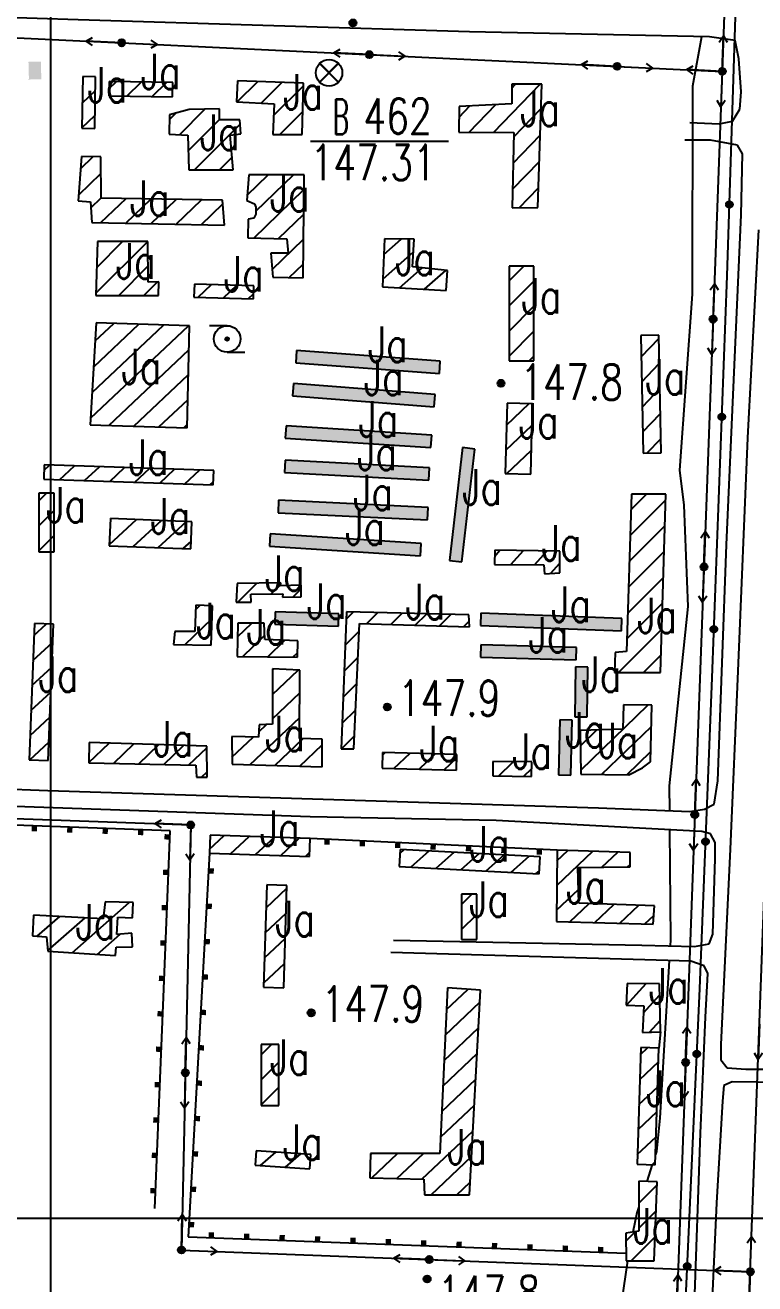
# Model space of a CAD drawing. Extents: x 408766 to 414302, y 5156573 to 5161925.
# Drawn here: x 412986 to 413398, y 5158963 to 5159674 of the extents above; entities that cross this region are included whole.
import ezdxf

# ---------------------------------------------------------------- set-up
doc = ezdxf.new("R2010")
doc.units = 0
doc.header["$LTSCALE"] = 1000
for name, pattern in [('0001', [0.5, 0.5, 0]), ('0004', [0.5, 0.5, 0]), ('5130', [1, 1, 0]), ('5310', [1, 1, 0]), ('5400', [1, 1, 0]), ('5500', [1, 1, 0]), ('8111', [1, 1, 0])]:
    doc.linetypes.add(name, pattern=pattern)
doc.layers.get('0').update_dxf_attribs({"linetype": 'CONTINUOUS'})
for name, color, linetype in [('0001', 1, 'CONTINUOUS'), ('0001ADD', 1, 'CONTINUOUS'), ('0002', 2, 'CONTINUOUS'), ('0002ADD', 2, 'CONTINUOUS'), ('0005ADD', 5, 'CONTINUOUS'), ('0006', 6, 'CONTINUOUS'), ('0007', 7, 'CONTINUOUS'), ('0010', 10, 'CONTINUOUS'), ('0010ADD', 10, 'CONTINUOUS'), ('0012', 12, 'CONTINUOUS'), ('0013', 13, 'CONTINUOUS'), ('0014', 151, 'CONTINUOUS'), ('0015', 15, 'CONTINUOUS'), ('0017', 85, 'CONTINUOUS')]:
    doc.layers.add(name, color=color, linetype=linetype)
doc.styles.add('CADSLDXJ', font='romanc', dxfattribs={"bigfont": 'cadsldxj'})
doc.styles.add('SIMPLEX', font='simplex.shx', dxfattribs={"width": 0.75, "height": 20})
pattern_1 = [(45, (0, 0), (-7.071067812, 7.071067812), [])]

# ---------------------------------------------------------------- blocks, each defined once
blk = doc.blocks.new('8140')
for radius in [0.0002, 0.000141, 0.0000832, 0.0000301]:
    blk.add_circle((0, 0), radius)
at = {"flags": 1}
blk.add_attdef('8140', (0, 0), '', height=0.0000001, dxfattribs=at)
blk = doc.blocks.new('1740')
for p, q in [((0.000523, 0.000537), (-0.000537, -0.000523)), ((-0.000537, 0.000523), (0.000523, -0.000537)), ((0.00053, 0.00053), (-0.00053, -0.00053)), ((-0.00053, 0.00053), (0.00053, -0.00053)), ((0.00053, 0.00053), (-0.00053, -0.00053)), ((-0.000523, 0.000537), (0.000537, -0.000523)), ((0.000537, 0.000523), (-0.000523, -0.000537))]:
    blk.add_line(p, q)
blk.add_circle((0, 0), 0.00075)
at = {"color": 0, "flags": 1}
blk.add_attdef('1740', (0, 0), '', height=0.00000001, dxfattribs=at)
blk = doc.blocks.new('5131')
for points in [[(-0.001638, -0.000233), (-0.002, 0), (-0.001658, 0.000229)], [(0, 0), (-0.002, 0)]]:
    blk.add_lwpolyline(points)
at = {"flags": 1}
blk.add_attdef('5131', (0, 0), '', height=0.0000000001, dxfattribs=at)
blk = doc.blocks.new('5130')
blk.add_hatch(color=256).paths.add_polyline_path([(0.0002, 0, 1), (-0.0002, 0, 1)])
for points in [[(0, 0), (0.002, 0)], [(0.001638, 0.000233), (0.002, 0), (0.001658, -0.000229)]]:
    blk.add_lwpolyline(points)
blk.add_circle((0, 0), 0.0002)
at = {"flags": 1}
blk.add_attdef('5130', (0, 0), '', height=0.000001, dxfattribs=at)
blk = doc.blocks.new('3330')
for points in [[(0, 0.00075), (-0.001, 0.00075)], [(-0.0001, -0.000004), (0.000008, 0.0001)], [(-0.000094, -0.000034), (0.000038, 0.000092)], [(-0.000092, 0.00004), (-0.000036, 0.000093)], [(-0.000081, -0.000058), (0.000062, 0.000079)], [(-0.000063, -0.000078), (0.00008, 0.00006)], [(-0.00004, -0.000092), (0.000093, 0.000036)], [(-0.00001, -0.000099), (0.0001, 0.000006)], [(0.000032, -0.000095), (0.000093, -0.000036)], [(0, -0.00075), (0.001, -0.00075)]]:
    blk.add_lwpolyline(points)
for radius in [0.00075, 0.0001]:
    blk.add_circle((0, 0), radius)
at = {"flags": 1}
blk.add_attdef('3330', (0, 0), '', height=0.0000000001, dxfattribs=at)
blk = doc.blocks.new('2111')
h = blk.add_hatch(color=256)
h.paths.add_polyline_path([(0.0005, 0.00035), (-0.0005, 0.00035), (-0.0005, -0.00035), (0.0005, -0.00035)])
h.paths.add_polyline_path([(0, 0), (0, 0), (0, 0), (0, 0)], flags=24)
blk.add_line((0.0005, -0.00035), (0.0005, -0.00035))
at = {"style": 'CADSLDXJ', "flags": 1}
blk.add_attdef('2111', (0, 0), '', height=0.00000001, dxfattribs=at)

msp = doc.modelspace()

# ---------------------------------------------------------------- hatches: boundary and pattern name
at = {"layer": '0001ADD', "linetype": '0001'}
h = msp.add_hatch(dxfattribs=at)
h.set_pattern_fill('U', color=256, scale=10, angle=43.98007, style=0, pattern_type=0)
h.set_pattern_definition([(43.98006985, (-230599.944, 23666.661), (-6.944081084, 7.195813915), [])])
h.paths.add_polyline_path([(413017.63, 5159615.43), (413024.81, 5159615.3), (413025.33, 5159644.41), (413018.14, 5159644.54)])
h = msp.add_hatch(dxfattribs=at)
h.set_pattern_fill('U', color=256, scale=10, angle=44.07209, style=0, pattern_type=0)
h.set_pattern_definition([(44.07208635, (0, 0), (-6.955628536, 7.184652508), [])])
h.paths.add_polyline_path([(413032.77, 5159633.7), (413068.71, 5159633.12), (413068.84, 5159641.27), (413032.91, 5159641.85)])
h = msp.add_hatch(dxfattribs=at)
h.set_pattern_fill('U', color=256, scale=10, angle=45, style=0, pattern_type=0)
h.set_pattern_definition(pattern_1)
h.paths.add_polyline_path([(413125.34, 5159611.81), (413141.93, 5159611.81), (413142.74, 5159640.87), (413105.5, 5159642.23), (413104.95, 5159630.28), (413126.16, 5159629.19)])
h = msp.add_hatch(dxfattribs=at)
h.set_pattern_fill('U', color=256, scale=10, angle=45.95372, style=0, pattern_type=0)
h.set_pattern_definition([(45.95371972, (0, 0), (-7.187784602, 6.952391856), [])])
h.paths.add_polyline_path([(413260.49, 5159570.48), (413275.05, 5159570.73), (413277.23, 5159640.37), (413260.25, 5159640.37), (413260.25, 5159629.22), (413230.64, 5159627.77), (413230.4, 5159613.22), (413261.46, 5159612.98)])
h = msp.add_hatch(dxfattribs=at)
h.set_pattern_fill('U', color=256, scale=10, angle=45, style=0, pattern_type=0)
h.set_pattern_definition(pattern_1)
h.paths.add_polyline_path([(413077.94, 5159591.95), (413102.95, 5159591.95), (413101.32, 5159611.5), (413107.3, 5159612.31), (413106.76, 5159620.19), (413095.34, 5159620.19), (413095.34, 5159626.43), (413078.21, 5159625.89), (413067.07, 5159622.9), (413066.79, 5159612.04), (413077.4, 5159611.5)])
h = msp.add_hatch(dxfattribs=at)
h.set_pattern_fill('U', color=256, scale=10, angle=43.76285, style=0, pattern_type=0)
h.set_pattern_definition([(43.762851, (0, 0), (-6.916750591, 7.222088428), [])])
h.paths.add_polyline_path([(413023.24, 5159562.22), (413098.03, 5159560.61), (413097.02, 5159574.74), (413028.49, 5159575.95), (413028.29, 5159599.17), (413017.38, 5159599.37), (413015.56, 5159574.34), (413022.43, 5159573.93)])
h = msp.add_hatch(dxfattribs=at)
h.set_pattern_fill('U', color=256, scale=10, angle=44.09173, style=0, pattern_type=0)
h.set_pattern_definition([(44.09173448, (0, 0), (-6.95809192, 7.18226683), [])])
h.paths.add_polyline_path([(413125.34, 5159531.24), (413142.47, 5159530.97), (413143.02, 5159589.08), (413111.75, 5159589.08), (413110.66, 5159574.68), (413115.01, 5159572.78), (413115.83, 5159570.88), (413115.83, 5159566.81), (413114.74, 5159564.64), (413111.48, 5159564.09), (413111.21, 5159553.5), (413133.23, 5159552.96), (413134.04, 5159544.81), (413124.26, 5159544.81)])
h = msp.add_hatch(dxfattribs=at)
h.set_pattern_fill('U', color=256, scale=10, angle=45, style=0, pattern_type=0)
h.set_pattern_definition(pattern_1)
h.paths.add_polyline_path([(413025.45, 5159520.94), (413060.82, 5159520.94), (413061.03, 5159528.62), (413054.96, 5159528.41), (413054.76, 5159551.43), (413026.46, 5159551.43)])
h = msp.add_hatch(dxfattribs=at)
h.set_pattern_fill('U', color=256, scale=10, angle=41.58022, style=0, pattern_type=0)
h.set_pattern_definition([(41.58021853, (0, 0), (-6.636679944, 7.480272677), [])])
h.paths.add_polyline_path([(413187.26, 5159525.9), (413223.34, 5159523.74), (413223.96, 5159534.98), (413204.22, 5159537.14), (413205.15, 5159552.69), (413188.49, 5159553)])
h = msp.add_hatch(dxfattribs=at)
h.set_pattern_fill('U', color=256, scale=10, angle=45, style=0, pattern_type=0)
h.set_pattern_definition(pattern_1)
h.paths.add_polyline_path([(413258.77, 5159484.01), (413272.8, 5159484.01), (413272.8, 5159537.52), (413258.77, 5159537.52)])
h = msp.add_hatch(dxfattribs=at)
h.set_pattern_fill('U', color=256, scale=10, angle=43.41076, style=0, pattern_type=0)
h.set_pattern_definition([(43.41075954, (0, 0), (-6.872239417, 7.264456304), [])])
h.paths.add_polyline_path([(413080.87, 5159520.05), (413114.46, 5159519.12), (413114.66, 5159526.44), (413081.07, 5159527.38)])
h = msp.add_hatch(dxfattribs=at)
h.set_pattern_fill('U', color=256, scale=10, angle=43.34968, style=0, pattern_type=0)
h.set_pattern_definition([(43.3496778, (0, 0), (-6.864491039, 7.271778516), [])])
h.paths.add_polyline_path([(413022.31, 5159447.84), (413076.97, 5159446.26), (413078.28, 5159503.74), (413025.73, 5159505.58)])
h = msp.add_hatch(dxfattribs=at)
h.set_pattern_fill('U', color=256, scale=10, angle=46.14444, style=0, pattern_type=0)
h.set_pattern_definition([(46.14444104, (-464866.504, 58516.25), (-7.210887268, 6.928427297), [])])
h.paths.add_polyline_path([(413334.55, 5159431.99), (413344.58, 5159432.2), (413343.26, 5159498.61), (413333.23, 5159498.41)])
for points in [[(413138.32, 5159482.87), (413219.45, 5159476.95), (413219.96, 5159483.93), (413138.82, 5159489.85)], [(413136.46, 5159464.37), (413216.49, 5159458.08), (413217.04, 5159465.06), (413137.01, 5159471.35)], [(413132.39, 5159440.31), (413214.63, 5159435.13), (413215.08, 5159442.12), (413132.83, 5159447.3)], [(413232.12, 5159370.59), (413239.52, 5159434.24), (413232.57, 5159435.05), (413225.16, 5159371.4)], [(413132.02, 5159421.07), (413213.52, 5159416.63), (413213.9, 5159423.62), (413132.4, 5159428.06)], [(413128.31, 5159398.3), (413212.78, 5159394.23), (413213.12, 5159401.23), (413128.65, 5159405.3)], [(413123.5, 5159379.43), (413208.71, 5159373.88), (413209.16, 5159380.87), (413123.95, 5159386.42)], [(413126.46, 5159335.4), (413162.4, 5159334.29), (413162.61, 5159341.28), (413126.68, 5159342.39)], [(413242.56, 5159334.58), (413322.22, 5159331.62), (413322.48, 5159338.61), (413242.82, 5159341.57)], [(413242.56, 5159316.66), (413296.65, 5159315.18), (413296.84, 5159322.18), (413242.75, 5159323.66)], [(413302.95, 5159282.99), (413303.32, 5159311.11), (413296.32, 5159311.21), (413295.95, 5159283.08)], [(413293.69, 5159250.06), (413294.43, 5159281.14), (413287.43, 5159281.31), (413286.69, 5159250.22)]]:
    msp.add_hatch(color=256, dxfattribs=at).paths.add_polyline_path(points)
h = msp.add_hatch(dxfattribs=at)
h.set_pattern_fill('U', color=256, scale=10, angle=43.53292, style=0, pattern_type=0)
h.set_pattern_definition([(43.53292346, (0, 0), (-6.887712787, 7.24978707), [])])
h.paths.add_polyline_path([(413256.59, 5159420.4), (413270.99, 5159420.03), (413272.01, 5159459.87), (413257.61, 5159460.24)])
h = msp.add_hatch(dxfattribs=at)
h.set_pattern_fill('U', color=256, scale=10, angle=43.09889, style=0, pattern_type=0)
h.set_pattern_definition([(43.0988936, (0, 0), (-6.83259674, 7.301754706), [])])
h.paths.add_polyline_path([(412996.07, 5159417.2), (413091.76, 5159414.02), (413092.03, 5159422.12), (412996.34, 5159425.3)])
h = msp.add_hatch(dxfattribs=at)
h.set_pattern_fill('U', color=256, scale=10, angle=45, style=0, pattern_type=0)
h.set_pattern_definition(pattern_1)
h.paths.add_polyline_path([(412993.18, 5159376.19), (413001.85, 5159376.19), (413001.85, 5159409.42), (412993.18, 5159409.42)])
h = msp.add_hatch(dxfattribs=at)
h.set_pattern_fill('U', color=256, scale=10, angle=45, style=0, pattern_type=0)
h.set_pattern_definition(pattern_1)
h.paths.add_polyline_path([(413318.33, 5159308.16), (413344.32, 5159308.16), (413347.27, 5159408.78), (413327.83, 5159408.78), (413325.08, 5159319.97), (413318.74, 5159319.34)])
h = msp.add_hatch(dxfattribs=at)
h.set_pattern_fill('U', color=256, scale=10, angle=42.8415, style=0, pattern_type=0)
h.set_pattern_definition([(42.84150224, (0, 0), (-6.799726038, 7.332375182), [])])
h.paths.add_polyline_path([(413033.07, 5159379.66), (413079.04, 5159377.93), (413079.62, 5159393.23), (413033.65, 5159394.96)])
h = msp.add_hatch(dxfattribs=at)
h.set_pattern_fill('U', color=256, scale=10, angle=48.0092, style=0, pattern_type=0)
h.set_pattern_definition([(48.00919664, (0, 0), (-7.432522192, 6.690113143), [])])
h.paths.add_polyline_path([(413278.7, 5159363.86), (413287.46, 5159364.32), (413287.35, 5159376.52), (413250.81, 5159377.21), (413250.46, 5159369.15), (413278.36, 5159368.81)])
h = msp.add_hatch(dxfattribs=at)
h.set_pattern_fill('U', color=256, scale=10, angle=45, style=0, pattern_type=0)
h.set_pattern_definition(pattern_1)
h.paths.add_polyline_path([(413104.76, 5159347.75), (413113.21, 5159347.75), (413112.88, 5159352.38), (413131.1, 5159352.54), (413130.94, 5159350.56), (413141.38, 5159350.89), (413141.38, 5159357.34), (413129.78, 5159357.01), (413129.94, 5159358.67), (413105.26, 5159358.34)])
h = msp.add_hatch(dxfattribs=at)
h.set_pattern_fill('U', color=256, scale=10, angle=44.11284, style=0, pattern_type=0)
h.set_pattern_definition([(44.1128432, (0, 0), (-6.960737515, 7.179702866), [])])
h.paths.add_polyline_path([(413069.24, 5159323.86), (413090.61, 5159323.53), (413091.28, 5159345.71), (413081.83, 5159346.04), (413081.34, 5159331.31), (413070.07, 5159331.14)])
h = msp.add_hatch(dxfattribs=at)
h.set_pattern_fill('U', color=256, scale=10, angle=45, style=0, pattern_type=0)
h.set_pattern_definition(pattern_1)
h.paths.add_polyline_path([(413163.99, 5159264.96), (413171.21, 5159264.96), (413174.28, 5159335.7), (413236.46, 5159333.95), (413236.02, 5159340.73), (413167.06, 5159342.26)])
h = msp.add_hatch(dxfattribs=at)
h.set_pattern_fill('U', color=256, scale=10, angle=42.77149, style=0, pattern_type=0)
h.set_pattern_definition([(42.77148941, (-200305.648, 19961.243), (-6.790761135, 7.34067866), [])])
h.paths.add_polyline_path([(412987.75, 5159258.83), (412998.51, 5159258.41), (413001.51, 5159335.3), (412990.75, 5159335.72)])
h = msp.add_hatch(dxfattribs=at)
h.set_pattern_fill('U', color=256, scale=10, angle=44.16665, style=0, pattern_type=0)
h.set_pattern_definition([(44.16664735, (0, 0), (-6.967476614, 7.173163154), [])])
h.paths.add_polyline_path([(413105.26, 5159317.21), (413139.39, 5159316.71), (413139.55, 5159325.98), (413120.83, 5159326.8), (413120.5, 5159335.91), (413105.59, 5159335.91)])
h = msp.add_hatch(dxfattribs=at)
h.set_pattern_fill('U', color=256, scale=10, angle=43.46063, style=0, pattern_type=0)
h.set_pattern_definition([(43.46062545, (0, 0), (-6.878559246, 7.258472477), [])])
h.paths.add_polyline_path([(413102.38, 5159256.28), (413153.27, 5159254.91), (413153.27, 5159270.41), (413140.49, 5159270.86), (413140.72, 5159309.38), (413125.2, 5159310.06), (413125.2, 5159278.84), (413117.67, 5159278.61), (413117.22, 5159271.55), (413102.16, 5159272)])
h = msp.add_hatch(dxfattribs=at)
h.set_pattern_fill('U', color=256, scale=10, angle=44.07708, style=0, pattern_type=0)
h.set_pattern_definition([(44.07707587, (0, 0), (-6.956254175, 7.18404676), [])])
h.paths.add_polyline_path([(413299.3, 5159250.66), (413326.45, 5159250.22), (413334.11, 5159254.16), (413338.71, 5159257.66), (413339.37, 5159289.58), (413323.39, 5159289.8), (413322.95, 5159276.03), (413298.86, 5159275.37)])
h = msp.add_hatch(dxfattribs=at)
h.set_pattern_fill('U', color=256, scale=10, angle=43.70451, style=0, pattern_type=0)
h.set_pattern_definition([(43.70451186, (0, 0), (-6.909393403, 7.229127389), [])])
h.paths.add_polyline_path([(413021.5, 5159257.16), (413081.97, 5159255.79), (413082.2, 5159248.95), (413088.36, 5159248.95), (413088.13, 5159266.5), (413021.73, 5159268.56)])
h = msp.add_hatch(dxfattribs=at)
h.set_pattern_fill('U', color=256, scale=10, angle=43.48105, style=0, pattern_type=0)
h.set_pattern_definition([(43.48105352, (0, 0), (-6.881146723, 7.256019554), [])])
h.paths.add_polyline_path([(413187.08, 5159254.07), (413229.04, 5159252.96), (413229.28, 5159261.87), (413187.32, 5159262.98)])
h = msp.add_hatch(dxfattribs=at)
h.set_pattern_fill('U', color=256, scale=10, angle=44.29788, style=0, pattern_type=0)
h.set_pattern_definition([(44.29787502, (0, 0), (-6.983887414, 7.15718636), [])])
h.paths.add_polyline_path([(413249.58, 5159249.66), (413271.48, 5159249.39), (413271.58, 5159257.59), (413249.68, 5159257.86)])
h = msp.add_hatch(dxfattribs=at)
h.set_pattern_fill('U', color=256, scale=10, angle=43.1182, style=0, pattern_type=0)
h.set_pattern_definition([(43.11820262, (0, 0), (-6.835057086, 7.299451666), [])])
h.paths.add_polyline_path([(413089.64, 5159206.09), (413146.08, 5159204.24), (413146.41, 5159214.31), (413089.97, 5159216.16)])
h = msp.add_hatch(dxfattribs=at)
h.set_pattern_fill('U', color=256, scale=10, angle=41.97491, style=0, pattern_type=0)
h.set_pattern_definition([(41.97491393, (0, 0), (-6.688051678, 7.434377227), [])])
h.paths.add_polyline_path([(413196.8, 5159198.61), (413275.78, 5159194.44), (413276.29, 5159204.06), (413197.31, 5159208.23)])
h = msp.add_hatch(dxfattribs=at)
h.set_pattern_fill('U', color=256, scale=10, angle=43.42327, style=0, pattern_type=0)
h.set_pattern_definition([(43.4232675, (0, 0), (-6.873825121, 7.262955886), [])])
h.paths.add_polyline_path([(413285.46, 5159167.48), (413340.22, 5159165.97), (413340.86, 5159176.31), (413298.18, 5159177.81), (413297.54, 5159198.05), (413327.07, 5159198.27), (413327.07, 5159206.45), (413285.9, 5159207.74)])
h = msp.add_hatch(dxfattribs=at)
h.set_pattern_fill('U', color=256, scale=10, angle=43.21219, style=0, pattern_type=0)
h.set_pattern_definition([(43.21219263, (0, 0), (-6.847022161, 7.288229382), [])])
h.paths.add_polyline_path([(413120.18, 5159130.39), (413131.53, 5159130.04), (413133.33, 5159187.8), (413121.99, 5159188.16)])
h = msp.add_hatch(dxfattribs=at)
h.set_pattern_fill('U', color=256, scale=10, angle=41.29315, style=0, pattern_type=0)
h.set_pattern_definition([(41.29314628, (0, 0), (-6.59911797, 7.513430775), [])])
h.paths.add_polyline_path([(412998.31, 5159150.73), (413036.49, 5159148.26), (413036.9, 5159153), (413046.19, 5159153.21), (413045.77, 5159160.83), (413037.31, 5159160.22), (413037.93, 5159169.9), (413046.19, 5159169.49), (413046.6, 5159178.15), (413030.71, 5159178.56), (413029.68, 5159169.08), (412990.27, 5159171.14), (412989.65, 5159159.39), (412997.69, 5159158.77)])
h = msp.add_hatch(dxfattribs=at)
h.set_pattern_fill('U', color=256, scale=10, angle=45, style=0, pattern_type=0)
h.set_pattern_definition(pattern_1)
h.paths.add_polyline_path([(413231.98, 5159157.35), (413240.49, 5159157.35), (413240.49, 5159182.85), (413231.98, 5159182.85)])
h = msp.add_hatch(dxfattribs=at)
h.set_pattern_fill('U', color=256, scale=10, angle=43.43253, style=0, pattern_type=0)
h.set_pattern_definition([(43.43253087, (0, 0), (-6.87499928, 7.261844457), [])])
h.paths.add_polyline_path([(413180.11, 5159022.8), (413210.58, 5159021.97), (413210.99, 5159013.21), (413236.45, 5159013.21), (413242.72, 5159128.69), (413223.93, 5159129.94), (413219.76, 5159036.56), (413180.52, 5159036.56)])
h = msp.add_hatch(dxfattribs=at)
h.set_pattern_fill('U', color=256, scale=10, angle=47.3831, style=0, pattern_type=0)
h.set_pattern_definition([(47.3830963, (0, 0), (-7.358973596, 6.770931075), [])])
h.paths.add_polyline_path([(413334.15, 5159104.77), (413344.25, 5159105.19), (413343.62, 5159132.31), (413325.52, 5159132.52), (413324.89, 5159120.32), (413334.78, 5159119.9)])
h = msp.add_hatch(dxfattribs=at)
h.set_pattern_fill('U', color=256, scale=10, angle=45, style=0, pattern_type=0)
h.set_pattern_definition(pattern_1)
h.paths.add_polyline_path([(413118.79, 5159063.63), (413128.72, 5159063.63), (413128.72, 5159098.01), (413118.79, 5159098.01)])
h = msp.add_hatch(dxfattribs=at)
h.set_pattern_fill('U', color=256, scale=10, angle=43.20288, style=0, pattern_type=0)
h.set_pattern_definition([(43.20287548, (-161586.964, 15500.022), (-6.845836895, 7.289342714), [])])
h.paths.add_polyline_path([(413331.02, 5159030.5), (413341.3, 5159030.17), (413343.37, 5159096.03), (413333.09, 5159096.35)])
h = msp.add_hatch(dxfattribs=at)
h.set_pattern_fill('U', color=256, scale=10, angle=41.11674, style=0, pattern_type=0)
h.set_pattern_definition([(41.11674154, (0, 0), (-6.575954051, 7.533712784), [])])
h.paths.add_polyline_path([(413115.45, 5159029.9), (413146.25, 5159027.81), (413146.8, 5159035.86), (413115.99, 5159037.95)])
h = msp.add_hatch(dxfattribs=at)
h.set_pattern_fill('U', color=256, scale=10, angle=45, style=0, pattern_type=0)
h.set_pattern_definition(pattern_1)
h.paths.add_polyline_path([(413324.84, 5158975.79), (413340.69, 5158975.79), (413342.39, 5159020.47), (413332.01, 5159020.84), (413332.01, 5158992.57), (413324.65, 5158991.44)])
at = {"layer": '0005ADD', "linetype": '5310'}
h = msp.add_hatch(color=256, dxfattribs=at)
edge = h.paths.add_edge_path()
edge.add_arc((413383.15, 5159572.36), 1.9, 0, 360)
h = msp.add_hatch(color=256, dxfattribs=at)
edge = h.paths.add_edge_path()
edge.add_arc((413378.87, 5159452.43), 1.9, 0, 360)
h = msp.add_hatch(color=256, dxfattribs=at)
edge = h.paths.add_edge_path()
edge.add_arc((413374.38, 5159332.52), 1.9, 0, 360)
h = msp.add_hatch(color=256, dxfattribs=at)
edge = h.paths.add_edge_path()
edge.add_arc((413369.68, 5159212.61), 1.9, 0, 360)
h = msp.add_hatch(color=256, dxfattribs=at)
edge = h.paths.add_edge_path()
edge.add_arc((413364.74, 5159092.71), 1.9, 0, 360)
h = msp.add_hatch(color=256, dxfattribs=at)
edge = h.paths.add_edge_path()
edge.add_arc((413359.38, 5158972.83), 1.9, 0, 360)

# ---------------------------------------------------------------- linework, layer by layer
at = {"layer": '0001', "linetype": '0001'}
for points in [[(413017.63, 5159615.43), (413024.81, 5159615.3), (413025.33, 5159644.41), (413018.14, 5159644.54)], [(413032.77, 5159633.7), (413068.71, 5159633.12), (413068.84, 5159641.27), (413032.91, 5159641.85)], [(413125.34, 5159611.81), (413141.93, 5159611.81), (413142.74, 5159640.87), (413105.5, 5159642.23), (413104.95, 5159630.28), (413126.16, 5159629.19)], [(413260.49, 5159570.48), (413275.05, 5159570.73), (413277.23, 5159640.37), (413260.25, 5159640.37), (413260.25, 5159629.22), (413230.64, 5159627.77), (413230.4, 5159613.22), (413261.46, 5159612.98)], [(413077.94, 5159591.95), (413102.95, 5159591.95), (413101.32, 5159611.5), (413107.3, 5159612.31), (413106.76, 5159620.19), (413095.34, 5159620.19), (413095.34, 5159626.43), (413078.21, 5159625.89), (413067.07, 5159622.9), (413066.79, 5159612.04), (413077.4, 5159611.5)], [(413023.24, 5159562.22), (413098.03, 5159560.61), (413097.02, 5159574.74), (413028.49, 5159575.95), (413028.29, 5159599.17), (413017.38, 5159599.37), (413015.56, 5159574.34), (413022.43, 5159573.93)], [(413125.34, 5159531.24), (413142.47, 5159530.97), (413143.02, 5159589.08), (413111.75, 5159589.08), (413110.66, 5159574.68), (413115.01, 5159572.78), (413115.83, 5159570.88), (413115.83, 5159566.81), (413114.74, 5159564.64), (413111.48, 5159564.09), (413111.21, 5159553.5), (413133.23, 5159552.96), (413134.04, 5159544.81), (413124.26, 5159544.81)], [(413025.45, 5159520.94), (413060.82, 5159520.94), (413061.03, 5159528.62), (413054.96, 5159528.41), (413054.76, 5159551.43), (413026.46, 5159551.43)], [(413187.26, 5159525.9), (413223.34, 5159523.74), (413223.96, 5159534.98), (413204.22, 5159537.14), (413205.15, 5159552.69), (413188.49, 5159553)], [(413258.77, 5159484.01), (413272.8, 5159484.01), (413272.8, 5159537.52), (413258.77, 5159537.52)], [(413080.87, 5159520.05), (413114.46, 5159519.12), (413114.66, 5159526.44), (413081.07, 5159527.38)], [(413022.31, 5159447.84), (413076.97, 5159446.26), (413078.28, 5159503.74), (413025.73, 5159505.58)], [(413334.55, 5159431.99), (413344.58, 5159432.2), (413343.26, 5159498.61), (413333.23, 5159498.41)], [(413138.32, 5159482.87), (413219.45, 5159476.95), (413219.96, 5159483.93), (413138.82, 5159489.85)], [(413136.46, 5159464.37), (413216.49, 5159458.08), (413217.04, 5159465.06), (413137.01, 5159471.35)], [(413256.59, 5159420.4), (413270.99, 5159420.03), (413272.01, 5159459.87), (413257.61, 5159460.24)], [(413132.39, 5159440.31), (413214.63, 5159435.13), (413215.08, 5159442.12), (413132.83, 5159447.3)], [(413232.12, 5159370.59), (413239.52, 5159434.24), (413232.57, 5159435.05), (413225.16, 5159371.4)], [(413132.02, 5159421.07), (413213.52, 5159416.63), (413213.9, 5159423.62), (413132.4, 5159428.06)], [(412996.07, 5159417.2), (413091.76, 5159414.02), (413092.03, 5159422.12), (412996.34, 5159425.3)], [(412993.18, 5159376.19), (413001.85, 5159376.19), (413001.85, 5159409.42), (412993.18, 5159409.42)], [(413128.31, 5159398.3), (413212.78, 5159394.23), (413213.12, 5159401.23), (413128.65, 5159405.3)], [(413318.33, 5159308.16), (413344.32, 5159308.16), (413347.27, 5159408.78), (413327.83, 5159408.78), (413325.08, 5159319.97), (413318.74, 5159319.34)], [(413033.07, 5159379.66), (413079.04, 5159377.93), (413079.62, 5159393.23), (413033.65, 5159394.96)], [(413123.5, 5159379.43), (413208.71, 5159373.88), (413209.16, 5159380.87), (413123.95, 5159386.42)], [(413278.7, 5159363.86), (413287.46, 5159364.32), (413287.35, 5159376.52), (413250.81, 5159377.21), (413250.46, 5159369.15), (413278.36, 5159368.81)], [(413104.76, 5159347.75), (413113.21, 5159347.75), (413112.88, 5159352.38), (413131.1, 5159352.54), (413130.94, 5159350.56), (413141.38, 5159350.89), (413141.38, 5159357.34), (413129.78, 5159357.01), (413129.94, 5159358.67), (413105.26, 5159358.34)], [(413069.24, 5159323.86), (413090.61, 5159323.53), (413091.28, 5159345.71), (413081.83, 5159346.04), (413081.34, 5159331.31), (413070.07, 5159331.14)], [(413126.46, 5159335.4), (413162.4, 5159334.29), (413162.61, 5159341.28), (413126.68, 5159342.39)], [(413163.99, 5159264.96), (413171.21, 5159264.96), (413174.28, 5159335.7), (413236.46, 5159333.95), (413236.02, 5159340.73), (413167.06, 5159342.26)], [(413242.56, 5159334.58), (413322.22, 5159331.62), (413322.48, 5159338.61), (413242.82, 5159341.57)], [(412987.75, 5159258.83), (412998.51, 5159258.41), (413001.51, 5159335.3), (412990.75, 5159335.72)], [(413105.26, 5159317.21), (413139.39, 5159316.71), (413139.55, 5159325.98), (413120.83, 5159326.8), (413120.5, 5159335.91), (413105.59, 5159335.91)], [(413242.56, 5159316.66), (413296.65, 5159315.18), (413296.84, 5159322.18), (413242.75, 5159323.66)], [(413102.38, 5159256.28), (413153.27, 5159254.91), (413153.27, 5159270.41), (413140.49, 5159270.86), (413140.72, 5159309.38), (413125.2, 5159310.06), (413125.2, 5159278.84), (413117.67, 5159278.61), (413117.22, 5159271.55), (413102.16, 5159272)], [(413302.95, 5159282.99), (413303.32, 5159311.11), (413296.32, 5159311.21), (413295.95, 5159283.08)], [(413299.3, 5159250.66), (413326.45, 5159250.22), (413334.11, 5159254.16), (413338.71, 5159257.66), (413339.37, 5159289.58), (413323.39, 5159289.8), (413322.95, 5159276.03), (413298.86, 5159275.37)], [(413293.69, 5159250.06), (413294.43, 5159281.14), (413287.43, 5159281.31), (413286.69, 5159250.22)], [(413021.5, 5159257.16), (413081.97, 5159255.79), (413082.2, 5159248.95), (413088.36, 5159248.95), (413088.13, 5159266.5), (413021.73, 5159268.56)], [(413187.08, 5159254.07), (413229.04, 5159252.96), (413229.28, 5159261.87), (413187.32, 5159262.98)], [(413249.58, 5159249.66), (413271.48, 5159249.39), (413271.58, 5159257.59), (413249.68, 5159257.86)], [(413089.64, 5159206.09), (413146.08, 5159204.24), (413146.41, 5159214.31), (413089.97, 5159216.16)], [(413196.8, 5159198.61), (413275.78, 5159194.44), (413276.29, 5159204.06), (413197.31, 5159208.23)], [(413285.46, 5159167.48), (413340.22, 5159165.97), (413340.86, 5159176.31), (413298.18, 5159177.81), (413297.54, 5159198.05), (413327.07, 5159198.27), (413327.07, 5159206.45), (413285.9, 5159207.74)], [(413120.18, 5159130.39), (413131.53, 5159130.04), (413133.33, 5159187.8), (413121.99, 5159188.16)], [(412998.31, 5159150.73), (413036.49, 5159148.26), (413036.9, 5159153), (413046.19, 5159153.21), (413045.77, 5159160.83), (413037.31, 5159160.22), (413037.93, 5159169.9), (413046.19, 5159169.49), (413046.6, 5159178.15), (413030.71, 5159178.56), (413029.68, 5159169.08), (412990.27, 5159171.14), (412989.65, 5159159.39), (412997.69, 5159158.77)], [(413231.98, 5159157.35), (413240.49, 5159157.35), (413240.49, 5159182.85), (413231.98, 5159182.85)], [(413180.11, 5159022.8), (413210.58, 5159021.97), (413210.99, 5159013.21), (413236.45, 5159013.21), (413242.72, 5159128.69), (413223.93, 5159129.94), (413219.76, 5159036.56), (413180.52, 5159036.56)], [(413334.15, 5159104.77), (413344.25, 5159105.19), (413343.62, 5159132.31), (413325.52, 5159132.52), (413324.89, 5159120.32), (413334.78, 5159119.9)], [(413118.79, 5159063.63), (413128.72, 5159063.63), (413128.72, 5159098.01), (413118.79, 5159098.01)], [(413331.02, 5159030.5), (413341.3, 5159030.17), (413343.37, 5159096.03), (413333.09, 5159096.35)], [(413115.45, 5159029.9), (413146.25, 5159027.81), (413146.8, 5159035.86), (413115.99, 5159037.95)], [(413324.84, 5158975.79), (413340.69, 5158975.79), (413342.39, 5159020.47), (413332.01, 5159020.84), (413332.01, 5158992.57), (413324.65, 5158991.44)]]:
    msp.add_lwpolyline(points, close=True, dxfattribs=at)
at = {"layer": '0002', "linetype": '5130'}
for points in [[(413378.88, 5158587.14), (413394.98, 5158969.67), (413414.28, 5159490.42), (413421.64, 5159495.09), (413437.14, 5159993.23), (413446.43, 5160274.26), (413446.43, 5160274.26)], [(413752.89, 5160038.59), (413736.44, 5160034.08), (413487.19, 5160050.16), (413389.34, 5159945.68), (413379.15, 5159647.53), (413339.91, 5158586.52)], [(411498.04, 5159779.25), (411719.01, 5159843.22), (411876.65, 5159718.07), (412760.37, 5159676.92), (413379.15, 5159647.53)], [(412747.67, 5159233.83), (413079, 5159222.04), (413073.79, 5158981.99), (413394.98, 5158969.67)]]:
    msp.add_lwpolyline(points, dxfattribs=at)
at = {"layer": '0005ADD', "linetype": '5310'}
msp.add_lwpolyline([(413300.18, 5157508.79), (413301.5, 5157539.05), (413310.74, 5157744.54), (413316.95, 5157900.67), (413324.67, 5158119.31), (413332.39, 5158310.16), (413335.48, 5158383.33), (413342.44, 5158539.43), (413347.86, 5158698.72), (413356.35, 5158904.87), (413366.39, 5159129.61), (413373.36, 5159305.06), (413381.84, 5159532.06), (413389.57, 5159769.9), (413395.82, 5159945.99), (413397.26, 5160028.33)], dxfattribs=at)
for centre in [(413383.15, 5159572.36), (413378.87, 5159452.43), (413374.38, 5159332.52), (413369.68, 5159212.61), (413364.74, 5159092.71), (413359.38, 5158972.83)]:
    msp.add_circle(centre, 1.9, dxfattribs=at)
at = {"layer": '0006', "linetype": '0004'}
for points in [[(413360.79, 5159618.66), (413377.38, 5159617.97), (413384.98, 5159619.36), (413389.13, 5159626.26), (413389.82, 5159635.93), (413388.44, 5159654.57), (413386.36, 5159664.92), (413371.85, 5159666.99), (413236.36, 5159669.76), (413015.52, 5159676.67), (412734.33, 5159685.74), (412476.01, 5159692.67)], [(412709.7, 5159253.3), (412998.42, 5159241.37), (413309.3, 5159231.58), (413360.75, 5159229.61), (413369.04, 5159230.99), (413374.57, 5159233.75), (413376.64, 5159246.87), (413381.48, 5159380.12), (413389.8, 5159566.46), (413390.49, 5159600.99), (413387.72, 5159605.82), (413372.52, 5159608.58), (413358, 5159608.58)], [(413399.57, 5159558.02), (413393.44, 5159440.68), (413387.99, 5159308.81), (413383.66, 5159208.37)], [(413745.46, 5159517.82), (413682.46, 5159537.3), (413670.36, 5159539.45), (413667.77, 5159537.3), (413666.91, 5159524.78), (413669.07, 5159481.2), (413672.95, 5159370.82), (413675.54, 5159319.04), (413678.49, 5159205.9), (413682.64, 5159100.26), (413682.56, 5159088.01), (413680.49, 5159083.18), (413675.65, 5159081.11), (413598.92, 5159079.04), (413431.64, 5159076.28), (413384.79, 5159076.99), (413379.95, 5159074.92), (413379.26, 5159065.95), (413375.81, 5159008.64), (413372.35, 5158928.55)], [(413193.43, 5159156.85), (413333.75, 5159154.09), (413363.48, 5159153.4), (413371.77, 5159154.78), (413373.84, 5159160.31), (413375.23, 5159203.11), (413375.23, 5159212.09), (413372.46, 5159216.92), (413367.62, 5159218.3), (413251.49, 5159224.52), (413146.42, 5159226.59), (412947.01, 5159233.65), (412669.38, 5159244.13)], [(413383.66, 5159208.37), (413378.4, 5159098.04), (413378.4, 5159089.28), (413381.91, 5159084.91), (413392.43, 5159084.03), (413519.55, 5159084.91)], [(413340.68, 5158569.32), (413346.81, 5158574.49), (413348.19, 5158583.47), (413350.95, 5158662.86), (413361.35, 5158896.15), (413366.91, 5159047.96), (413369.67, 5159113.55), (413371.08, 5159138.21), (413369, 5159142.36), (413361.4, 5159145.12), (413192.05, 5159149.95)], [(413344.25, 5159105.19), (413343.37, 5159096.03)]]:
    msp.add_lwpolyline(points, dxfattribs=at)
at = {"layer": '0007', "linetype": '8111'}
for points in [[(413367.37, 5159667.09), (413362.37, 5159639.07), (413362.19, 5159521.7), (413354.91, 5159422.29), (413357.51, 5159402.55), (413359.69, 5159345.39), (413349.18, 5159244.17), (413349.3, 5159230.05)], [(413349.38, 5159219.28), (413349.87, 5159157.22), (413349.66, 5159153.72)], [(413349.16, 5159145.47), (413343.82, 5159056.51), (413342.01, 5159037.53), (413341.48, 5159035.87)], [(413339.66, 5159030.23), (413336.59, 5159020.68)], [(413332.01, 5159006.46), (413330.88, 5159002.94), (413328.57, 5158992.04)], [(413325.57, 5158975.79), (413320.94, 5158943.58), (413286.18, 5158858.89), (413282.36, 5158836.15), (413279.08, 5158765.81), (413271.75, 5158753.33), (413269.07, 5158750.61)]]:
    msp.add_lwpolyline(points, dxfattribs=at)
at = {"layer": '0010', "linetype": '5400'}
for points in [[(413058.86, 5159005.37), (413063.64, 5159124.8), (413067.34, 5159218.64), (412979.66, 5159221.82), (412977.53, 5159180.95)], [(413285.9, 5159207.74), (413146.41, 5159214.31)], [(413089.64, 5159206.09), (413077.58, 5158989.46), (413324.79, 5158980.21)]]:
    msp.add_lwpolyline(points, dxfattribs=at)
at = {"layer": '0010ADD', "linetype": '5400', "const_width": 3}
for points in [[(412990.82, 5159221.42), (412990.71, 5159218.42)], [(413010.81, 5159220.69), (413010.7, 5159217.69)], [(413030.8, 5159219.97), (413030.69, 5159216.97)], [(413050.78, 5159219.24), (413050.67, 5159216.24)], [(413067.2, 5159215.21), (413064.21, 5159215.33)], [(413156.04, 5159213.85), (413155.9, 5159210.86)], [(413176.02, 5159212.91), (413175.88, 5159209.92)], [(413196, 5159211.97), (413195.85, 5159208.98)], [(413215.97, 5159211.03), (413215.83, 5159208.04)], [(413235.95, 5159210.09), (413235.81, 5159207.1)], [(413255.93, 5159209.15), (413255.79, 5159206.15)], [(413275.91, 5159208.21), (413275.77, 5159205.21)], [(413066.42, 5159195.22), (413063.42, 5159195.34)], [(413089.09, 5159196.11), (413092.08, 5159195.94)], [(413065.63, 5159175.24), (413062.63, 5159175.36)], [(413087.98, 5159176.14), (413090.97, 5159175.97)], [(413064.84, 5159155.26), (413061.84, 5159155.37)], [(413086.86, 5159156.17), (413089.86, 5159156)], [(413064.05, 5159135.27), (413061.06, 5159135.39)], [(413085.75, 5159136.2), (413088.75, 5159136.03)], [(413063.26, 5159115.29), (413060.26, 5159115.41)], [(413084.64, 5159116.23), (413087.64, 5159116.06)], [(413062.46, 5159095.3), (413059.46, 5159095.42)], [(413083.53, 5159096.26), (413086.53, 5159096.09)], [(413082.42, 5159076.29), (413085.41, 5159076.13)], [(413061.66, 5159075.32), (413058.66, 5159075.44)], [(413060.86, 5159055.33), (413057.86, 5159055.45)], [(413081.31, 5159056.32), (413084.3, 5159056.16)], [(413060.06, 5159035.35), (413057.06, 5159035.47)], [(413080.2, 5159036.35), (413083.19, 5159036.19)], [(413059.26, 5159015.37), (413056.26, 5159015.49)], [(413079.08, 5159016.39), (413082.08, 5159016.22)], [(413077.97, 5158996.42), (413080.97, 5158996.25)], [(413090.61, 5158988.97), (413090.72, 5158991.97)], [(413110.59, 5158988.22), (413110.7, 5158991.22)], [(413130.58, 5158987.48), (413130.69, 5158990.47)], [(413150.56, 5158986.73), (413150.68, 5158989.73)], [(413170.55, 5158985.98), (413170.66, 5158988.98)], [(413190.54, 5158985.23), (413190.65, 5158988.23)], [(413210.52, 5158984.49), (413210.63, 5158987.48)], [(413230.51, 5158983.74), (413230.62, 5158986.74)], [(413250.49, 5158982.99), (413250.61, 5158985.99)], [(413270.48, 5158982.24), (413270.59, 5158985.24)], [(413290.47, 5158981.5), (413290.58, 5158984.5)], [(413310.45, 5158980.75), (413310.56, 5158983.75)]]:
    msp.add_lwpolyline(points, dxfattribs=at)
at = {"layer": '0012'}
for p, q in [((413000, 5156843.5), (413000, 5160125.24)), ((408864.72, 5159000), (413818.09, 5159000))]:
    msp.add_line(p, q, dxfattribs=at)
at = {"layer": '0013', "elevation": 147.31}
msp.add_lwpolyline([(413146.65, 5159608.05), (413224.65, 5159608.05)], dxfattribs=at)

# ---------------------------------------------------------------- block references
at = {"layer": '0002ADD', "linetype": '5130', "xscale": 10000, "yscale": 10000, "zscale": 10000}
for name, p, rotation in [('5131', (413379.15, 5159647.53), 268.0420234536401), ('5131', (413040.05, 5159663.64), 357.2805685899137), ('5130', (413040.05, 5159663.64), 357.2805685899137), ('5131', (413179.9, 5159656.99), 357.2805685899137), ('5130', (413179.9, 5159656.99), 357.2805685899137), ('5131', (413319.74, 5159650.35), 357.2805685899137), ('5130', (413319.74, 5159650.35), 357.2805685899137), ('5131', (413379.15, 5159647.53), 357.2805685899137), ('5130', (413379.15, 5159647.53), 267.8819884575696), ('5131', (413373.97, 5159507.62), 267.8819884575696), ('5130', (413373.97, 5159507.62), 267.8819884575696), ('5131', (413368.8, 5159367.72), 267.8819884575696), ('5130', (413368.8, 5159367.72), 267.8819884575696), ('5131', (413363.63, 5159227.82), 267.8819884575696), ('5130', (413363.63, 5159227.82), 267.8819884575696), ('5131', (413079, 5159222.04), 357.9620253298979), ('5130', (413079, 5159222.04), 268.7560111051553), ('5131', (413358.45, 5159087.91), 267.8819884575696), ('5131', (413400.16, 5159109.58), 87.87657016247402), ('5131', (413075.96, 5159082.07), 268.7560111051553), ('5130', (413358.45, 5159087.91), 267.8819884575696), ('5130', (413075.96, 5159082.07), 268.7560111051553), ('5131', (413073.79, 5158981.99), 268.7560111051553), ('5130', (413394.98, 5158969.67), 87.87657016247402), ('5130', (413073.79, 5158981.99), 357.8044520297468), ('5131', (413213.69, 5158976.62), 357.8044520297468), ('5130', (413213.69, 5158976.62), 357.8044520297468), ('5131', (413394.98, 5158969.67), 357.8044520297468), ('5131', (413353.28, 5158948.01), 267.8819884575696), ('5131', (413394.98, 5158969.67), 87.59048964131334)]:
    msp.add_blockref(name, p, dxfattribs=dict(at, rotation=rotation))
at = {"layer": '0015', "xscale": 10000, "yscale": 10000, "zscale": 10000}
for name, p in [('8140', (413170.6, 5159674.88, 148.1)), ('1740', (413157.12, 5159646.71, 147.31)), ('8140', (413254.21, 5159471.42, 147.8)), ('8140', (413190.01, 5159288.57, 147.9)), ('8140', (413147.04, 5159115.91, 147.9)), ('8140', (413212.5, 5158965.62, 147.8))]:
    msp.add_blockref(name, p, dxfattribs=at)
at = {"layer": '0015', "linetype": '0001', "xscale": 10000, "yscale": 10000, "zscale": 10000, "rotation": 271.4896172752419}
msp.add_blockref('2111', (412991.05, 5159647.99), dxfattribs=at)
at = {"layer": '0015', "linetype": '5500', "xscale": 10000, "yscale": 10000, "zscale": 10000}
msp.add_blockref('3330', (413099.57, 5159496.42), dxfattribs=at)

# ---------------------------------------------------------------- texts
at = {"layer": '0007', "style": 'SIMPLEX', "width": 0.75}
for s, p in [('147.31', (413146.65, 5159586.05, 147.31)), ('147.8', (413265.2, 5159462.05, 147.8)), ('147.9', (413196.01, 5159283.57, 147.9)), ('147.9', (413153.04, 5159110.91, 147.9)), ('147.8', (413218.5, 5158947.43, 147.8))]:
    msp.add_text(s, height=20, dxfattribs=at).set_placement(p)
at = {"layer": '0014', "style": 'SIMPLEX'}
for s, width, p in [('B ', 0.5, (413159.2, 5159611.91)), ('462', 0.75, (413176.58, 5159612.15, 147.31))]:
    msp.add_text(s, height=20, dxfattribs=dict(at, width=width)).set_placement(p)
at = {"layer": '0017', "linetype": '0001', "style": 'SIMPLEX', "width": 0.75}
for p in [(413050.81, 5159637.49), (413020.82, 5159629.92), (413131.32, 5159625.94), (413265.09, 5159616.59), (413084.19, 5159603.08), (413044.67, 5159565.86), (413123.71, 5159568.44), (413036.77, 5159530.43), (413194.51, 5159532.36), (413097.76, 5159523.25), (413265.78, 5159510.77), (413179.14, 5159483.4), (413039.92, 5159470.93), (413176.75, 5159464.71), (413335.86, 5159465.03), (413173.73, 5159441.22), (413264.3, 5159440.14), (413172.96, 5159422.35), (413044.05, 5159419.66), (413170.72, 5159399.77), (413232.34, 5159402.82), (412997.52, 5159392.81), (413056.34, 5159386.44), (413166.33, 5159380.15), (413277.2, 5159371.22), (413120.83, 5159354.2), (413144.54, 5159338.34), (413200.32, 5159338.1), (413282.52, 5159336.59), (413082.16, 5159327.34), (413331.21, 5159330.32), (413110.56, 5159323.83), (413269.7, 5159319.42), (412993.15, 5159297.1), (413299.64, 5159297.1), (413121.1, 5159263.57), (413290.56, 5159265.68), (413058.01, 5159260.58), (413208.18, 5159257.97), (413309.37, 5159259.63), (413260.58, 5159253.62), (413118.03, 5159210.2), (413236.55, 5159201.34), (413291.07, 5159177.6), (413236.23, 5159170.1), (413014, 5159157.33), (413126.76, 5159159.1), (413337.73, 5159121.17), (413123.75, 5159080.82), (413336.16, 5159063.27), (413131.12, 5159032.88), (413223.93, 5159030.31), (413328.8, 5158985.6)]:
    msp.add_text('Ja', height=20, dxfattribs=at).set_placement(p)

doc.saveas('drawing.dxf')
